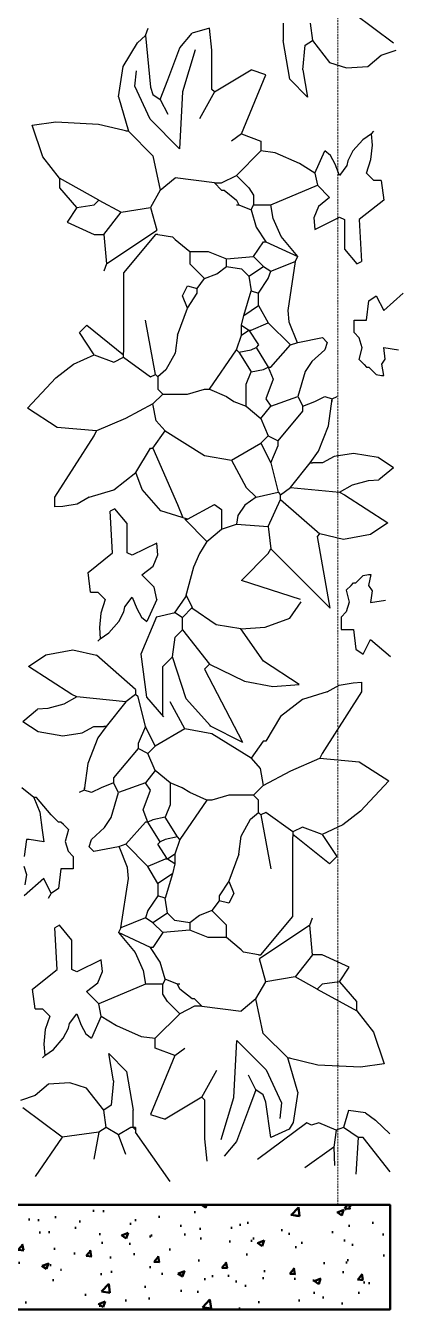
# Model space of a CAD drawing. Header units: inches. Extents: x 2960 to 8891, y 1487 to 4457.
# Drawn here: x 5868.6 to 5919.2, y 3241.3 to 3413.5 of the extents above; entities that cross this region are included whole.
import ezdxf

# ---------------------------------------------------------------- set-up
doc = ezdxf.new("R2010")
doc.units = ezdxf.units.IN
doc.header["$MEASUREMENT"] = 0
doc.linetypes.add('HIDDEN', pattern=[0.375, 0.25, -0.125])
for name, color, linetype, lineweight in [('A-FLOR-FTPT', 6, 'HIDDEN', 13), ('A-FLOR-PATT', 8, 'Continuous', 50), ('A-FURN', 8, 'Continuous', 20), ('A-WALL-FULL', 7, 'Continuous', 50), ('G-HEDGE', 96, 'Continuous', 25)]:
    doc.layers.add(name, color=color, linetype=linetype, lineweight=lineweight)

msp = doc.modelspace()

# ---------------------------------------------------------------- hatches: boundary and pattern name
at = {"layer": 'A-FLOR-PATT'}
h = msp.add_hatch(dxfattribs=at)
h.set_pattern_fill('AR-CONC', color=256, scale=0.05, style=0)
h.set_pattern_definition([(50, (9163.929, 11955.425), (9.1092334, -0.796954), [0.9525, -10.4775]), (355, (9163.929, 11955.425), (-1.762141, 9.552832), [0.762, -8.382]), (100.451, (9164.688, 11955.359), (7.347125, 8.755834), [0.8095, -8.9045]), (46.1842, (9163.929, 11957.965), (13.553952, -2.102116), [1.42875, -15.71625]), (96.6356, (9165.059, 11957.79), (11.870212, 12.371278), [1.21425, -13.35675]), (351.184, (9163.93, 11957.965), (11.87023, 12.371256), [1.143, -12.573]), (21, (9165.199, 11957.33), (7.580744, -5.113276), [0.9525, -10.4775]), (326, (9165.199, 11957.33), (3.090101, 9.209398), [0.762, -8.382]), (71.4514, (9165.831, 11956.904), (10.6708245, 4.096143), [0.8095, -8.9045]), (37.5, (9163.9293, 11955.4252), (0.1544302, 4.227752), [0, -8.2804, 0, -8.509, 0, -8.41375]), (7.5, (9163.9293, 11955.425), (3.3409831, 5.0090287), [0, -4.8514, 0, -8.0899, 0, -3.20675]), (327.5, (9161.0972, 11955.4252), (6.7795298, -0.2864372), [0, -3.175, 0, -9.906, 0, -13.1445]), (317.5, (9159.827, 11955.425), (7.406459, 1.2713246), [0, -4.1275, 0, -6.5786, 0, -9.3345])])
h.paths.add_polyline_path([(5817.47, 3255.33), (5817.47, 3241.33), (5917.47, 3241.33), (5917.47, 3255.33)])

# ---------------------------------------------------------------- linework, layer by layer
at = {"layer": 'A-FLOR-FTPT'}
msp.add_line((5910.47, 3550.33), (5910.47, 3255.33), dxfattribs=at)
at = {"layer": 'A-FURN'}
msp.add_line((5868.47, 3255.33), (5903.47, 3255.33), dxfattribs=at)
at = {"layer": 'A-WALL-FULL'}
msp.add_line((5917.47, 3255.33), (5603.47, 3255.33), dxfattribs=at)
msp.add_lwpolyline([(5817.47, 3255.33), (5917.47, 3255.33), (5917.47, 3241.33), (5817.47, 3241.33)], close=True, dxfattribs=at)
at = {"layer": 'G-HEDGE'}
for p, q in [((5903.11, 3413.8), (5903.11, 3411.5)), ((5906.73, 3413.8), (5907.06, 3411.5)), ((5912.66, 3415.12), (5917.93, 3411.17)), ((5883.56, 3411.16), (5884.67, 3412.16)), ((5884.67, 3412.16), (5885, 3413.14)), ((5884.67, 3412.16), (5885.33, 3405.24)), ((5889.28, 3410.51), (5890.92, 3412.49)), ((5893.23, 3413.14), (5890.92, 3412.49)), ((5893.56, 3410.18), (5893.23, 3413.14)), ((5881.66, 3407.98), (5883.56, 3411.16)), ((5887.63, 3406.23), (5889.28, 3410.51)), ((5891.3, 3410.24), (5889.62, 3404.61)), ((5893.56, 3404.91), (5893.56, 3410.18)), ((5904, 3406.32), (5903.11, 3411.5)), ((5905.74, 3407.55), (5906.07, 3410.84)), ((5906.07, 3410.84), (5907.06, 3411.5)), ((5907.06, 3411.5), (5909.36, 3408.53)), ((5916.28, 3409.52), (5918.26, 3410.18)), ((5909.36, 3408.53), (5911.6, 3407.83)), ((5914.46, 3407.98), (5916.28, 3409.52)), ((5881.04, 3403.92), (5881.66, 3407.98)), ((5883.23, 3405.34), (5883.44, 3407.42)), ((5893.89, 3404.58), (5898.83, 3407.55)), ((5897.51, 3398.98), (5900.8, 3406.89)), ((5900.8, 3406.89), (5898.83, 3407.55)), ((5905.74, 3407.55), (5906.38, 3403.9)), ((5911.6, 3407.83), (5914.46, 3407.98)), ((5885.26, 3400.92), (5883.23, 3405.34)), ((5885.33, 3405.24), (5885.65, 3404.25)), ((5886.64, 3403.59), (5887.63, 3406.23)), ((5893.89, 3404.58), (5893.56, 3404.91)), ((5906.38, 3403.9), (5904, 3406.32)), ((5881.04, 3403.92), (5882.36, 3399.31)), ((5885.65, 3404.25), (5886.64, 3403.59)), ((5886.64, 3403.59), (5887.63, 3401.62)), ((5889.62, 3404.61), (5889.2, 3396.97)), ((5893.89, 3404.58), (5891.91, 3400.96)), ((5869.46, 3400.12), (5872.63, 3400.57)), ((5870.89, 3395.88), (5869.46, 3400.12)), ((5872.63, 3400.57), (5878.34, 3400.27)), ((5878.34, 3400.27), (5882.36, 3399.31)), ((5889.2, 3396.97), (5885.26, 3400.92)), ((5882.36, 3399.31), (5882.03, 3399.31)), ((5882.36, 3399.31), (5885.65, 3396.02)), ((5897.51, 3398.98), (5896.19, 3398)), ((5897.51, 3398.98), (5900.14, 3398)), ((5913.82, 3398.18), (5912.49, 3396.67)), ((5914.96, 3398.98), (5913.82, 3398.18)), ((5914.96, 3398.98), (5915.29, 3399.31)), ((5915.09, 3397.46), (5914.96, 3398.98)), ((5896.85, 3393.38), (5900.14, 3396.68)), ((5900.14, 3398), (5900.14, 3396.68)), ((5902.04, 3396.43), (5900.14, 3396.68)), ((5905.33, 3394.98), (5902.04, 3396.43)), ((5907.39, 3393.71), (5908.71, 3396.68)), ((5909.45, 3396.07), (5908.71, 3396.68)), ((5912.49, 3396.67), (5911.79, 3395.34)), ((5914.9, 3395.52), (5915.09, 3397.46)), ((5873.11, 3393.01), (5870.89, 3395.88)), ((5885.65, 3396.02), (5886.64, 3391.41)), ((5907.39, 3393.71), (5905.33, 3394.98)), ((5910.08, 3394.92), (5909.45, 3396.07)), ((5910.68, 3393.38), (5910.08, 3394.92)), ((5911.67, 3394.7), (5910.68, 3393.38)), ((5911.79, 3395.34), (5911.67, 3394.7)), ((5914.3, 3393.71), (5914.9, 3395.52)), ((5878.41, 3390.09), (5873.11, 3393.01)), ((5873.14, 3391.74), (5873.14, 3393.06)), ((5886.64, 3391.41), (5888.62, 3393.06)), ((5893.89, 3392.4), (5888.62, 3393.06)), ((5894.87, 3392.4), (5896.85, 3393.38)), ((5896.85, 3393.38), (5898.5, 3391.74)), ((5907.39, 3393.71), (5907.72, 3392.07)), ((5915.29, 3392.73), (5914.3, 3393.71)), ((5875.45, 3389.1), (5873.14, 3391.74)), ((5886.64, 3391.41), (5885.33, 3389.1)), ((5893.89, 3392.4), (5894.87, 3391.41)), ((5893.89, 3392.4), (5894.87, 3392.4)), ((5894.87, 3391.41), (5895.2, 3391.41)), ((5895.2, 3391.41), (5896.85, 3390.09)), ((5898.5, 3391.74), (5899.16, 3390.75)), ((5901.46, 3389.43), (5907.72, 3392.07)), ((5907.72, 3392.07), (5909.36, 3390.42)), ((5916.28, 3392.73), (5915.29, 3392.73)), ((5916.28, 3392.73), (5916.61, 3390.09)), ((5875.45, 3389.1), (5877.75, 3389.43)), ((5877.75, 3389.43), (5878.41, 3390.09)), ((5878.41, 3390.09), (5881.37, 3388.45)), ((5896.85, 3390.09), (5897.18, 3389.43)), ((5896.85, 3389.43), (5897.18, 3389.43)), ((5897.18, 3389.43), (5898.83, 3388.78)), ((5898.83, 3388.78), (5899.16, 3389.43)), ((5899.16, 3390.75), (5899.16, 3389.43)), ((5899.16, 3389.43), (5901.46, 3389.43)), ((5901.78, 3387.6), (5901.46, 3389.43)), ((5909.36, 3390.42), (5907.86, 3389.23)), ((5916.61, 3390.09), (5913.32, 3387.46)), ((5875.45, 3389.1), (5874.13, 3387.13)), ((5879.07, 3385.48), (5881.37, 3388.45)), ((5881.37, 3388.45), (5885.33, 3389.1)), ((5885.33, 3389.1), (5886.16, 3386.04)), ((5898.83, 3388.78), (5899.49, 3386.47)), ((5907.86, 3389.23), (5907.23, 3387.72)), ((5907.23, 3387.72), (5907.39, 3386.14)), ((5907.39, 3386.14), (5910.68, 3387.79)), ((5910.68, 3387.79), (5911.34, 3387.46)), ((5874.13, 3387.13), (5877.75, 3385.48)), ((5879.4, 3381.53), (5886.16, 3386.04)), ((5899.49, 3386.47), (5900.8, 3384.49)), ((5902.86, 3385.18), (5901.78, 3387.6)), ((5911.34, 3387.46), (5911.34, 3383.51)), ((5913.32, 3387.46), (5913.65, 3381.86)), ((5877.75, 3385.48), (5879.07, 3385.48)), ((5879.07, 3385.48), (5879.4, 3381.53)), ((5885.98, 3385.48), (5881.7, 3380.34)), ((5886.31, 3385.48), (5885.98, 3385.48)), ((5886.31, 3385.48), (5888.29, 3385.15)), ((5888.29, 3385.15), (5888.62, 3384.82)), ((5888.62, 3384.82), (5890.59, 3383.18)), ((5899.16, 3382.52), (5900.47, 3384.49)), ((5900.47, 3384.49), (5900.8, 3384.49)), ((5900.8, 3384.49), (5905.08, 3382.52)), ((5905.08, 3382.52), (5902.86, 3385.18)), ((5890.59, 3383.18), (5890.59, 3381.53)), ((5890.59, 3383.18), (5893.07, 3383.18)), ((5893.07, 3383.18), (5895.53, 3382.19)), ((5895.53, 3382.19), (5899.16, 3382.52)), ((5899.16, 3382.52), (5900.47, 3381.2)), ((5904.75, 3381.86), (5905.08, 3382.52)), ((5911.34, 3383.51), (5912.99, 3381.53)), ((5879.4, 3381.53), (5879.07, 3380.54)), ((5890.59, 3381.53), (5892.57, 3379.55)), ((5894.22, 3380.21), (5895.53, 3381.2)), ((5895.53, 3381.2), (5895.53, 3382.19)), ((5895.53, 3381.2), (5897.51, 3380.87)), ((5897.51, 3380.87), (5898.5, 3379.88)), ((5898.5, 3379.88), (5900.47, 3381.2)), ((5900.47, 3381.2), (5901.46, 3380.54)), ((5901.46, 3380.54), (5904.75, 3381.86)), ((5904.75, 3381.86), (5903.77, 3375.27)), ((5912.99, 3381.53), (5913.65, 3381.86)), ((5881.7, 3380.34), (5881.7, 3369.67)), ((5891.58, 3378.24), (5892.57, 3379.55)), ((5892.57, 3379.55), (5894.22, 3380.21)), ((5898.5, 3379.88), (5898.83, 3377.91)), ((5899.81, 3377.58), (5901.13, 3379.55)), ((5901.13, 3379.55), (5901.46, 3380.54)), ((5889.61, 3377.25), (5890.27, 3378.57)), ((5890.27, 3378.57), (5891.58, 3378.24)), ((5890.27, 3375.6), (5891.58, 3377.58)), ((5891.58, 3377.58), (5891.58, 3378.24)), ((5897.84, 3374.61), (5898.83, 3377.91)), ((5898.83, 3377.91), (5899.81, 3377.58)), ((5899.81, 3375.93), (5899.81, 3377.58)), ((5916.61, 3375.27), (5919.24, 3377.58)), ((5890.27, 3375.6), (5889.61, 3377.25)), ((5897.84, 3374.61), (5899.81, 3375.93)), ((5899.81, 3375.93), (5901.13, 3373.63)), ((5914.3, 3373.96), (5914.63, 3376.59)), ((5914.63, 3376.59), (5915.62, 3377.25)), ((5915.62, 3377.25), (5916.61, 3375.27)), ((5885.98, 3366.71), (5884.67, 3373.96)), ((5888.95, 3371.98), (5890.27, 3375.6)), ((5897.51, 3373.3), (5897.84, 3374.61)), ((5903.77, 3375.27), (5903.89, 3373.78)), ((5912.66, 3372.31), (5912.66, 3373.96)), ((5912.66, 3373.96), (5914.3, 3373.96)), ((5875.78, 3372.31), (5876.76, 3373.3)), ((5877.75, 3369.35), (5875.78, 3372.31)), ((5876.76, 3373.3), (5881.7, 3369.35)), ((5897.51, 3371.98), (5897.51, 3373.3)), ((5897.51, 3373.3), (5898.5, 3372.64)), ((5897.51, 3371.98), (5898.5, 3372.64)), ((5898.5, 3372.64), (5898.83, 3372.64)), ((5898.5, 3372.64), (5899.81, 3370.66)), ((5898.83, 3372.64), (5901.13, 3373.63)), ((5901.13, 3373.63), (5904.1, 3370.66)), ((5903.89, 3373.78), (5905.01, 3370.97)), ((5913.32, 3371.59), (5912.66, 3372.31)), ((5888.95, 3371.98), (5888.63, 3369.57)), ((5896.85, 3370), (5897.51, 3371.98)), ((5899.81, 3370.66), (5899.49, 3370.33)), ((5901.46, 3367.7), (5904.1, 3370.66)), ((5904.1, 3370.66), (5905.08, 3370.99)), ((5905.08, 3370.99), (5908.38, 3371.65)), ((5908.38, 3371.65), (5909.04, 3370.99)), ((5909.04, 3370.99), (5908.71, 3370)), ((5913.73, 3370.29), (5913.32, 3371.59)), ((5875.01, 3368.06), (5877.75, 3369.35)), ((5877.75, 3369.35), (5880.39, 3368.36)), ((5880.39, 3368.36), (5881.7, 3369.02)), ((5881.7, 3369.35), (5881.7, 3369.67)), ((5881.7, 3369.02), (5881.7, 3369.35)), ((5881.7, 3369.02), (5885.33, 3366.38)), ((5888.63, 3369.57), (5887.37, 3367.3)), ((5893.23, 3364.73), (5896.85, 3370)), ((5896.85, 3370), (5897.18, 3369.67)), ((5897.18, 3369.67), (5898.83, 3370)), ((5897.18, 3369.67), (5898.83, 3367.04)), ((5898.83, 3370), (5899.49, 3370.33)), ((5899.49, 3370.33), (5901.13, 3367.7)), ((5908.71, 3370), (5906.96, 3368.44)), ((5913.32, 3368.69), (5913.73, 3370.29)), ((5916.34, 3368.06), (5916.8, 3368.77)), ((5916.61, 3370.33), (5918.59, 3370)), ((5916.8, 3368.77), (5916.61, 3370.33)), ((5872.63, 3366.25), (5875.01, 3368.06)), ((5887.37, 3367.3), (5886.31, 3366.38)), ((5898.17, 3365.39), (5898.83, 3367.04)), ((5898.83, 3367.04), (5900.47, 3367.37)), ((5900.47, 3367.37), (5901.13, 3367.7)), ((5901.13, 3367.7), (5901.46, 3367.7)), ((5901.13, 3367.7), (5901.79, 3366.05)), ((5906.07, 3367.09), (5905.08, 3363.75)), ((5906.96, 3368.44), (5906.07, 3367.09)), ((5913.98, 3368.03), (5913.32, 3368.69)), ((5913.98, 3368.03), (5914.3, 3367.7)), ((5914.3, 3367.7), (5914.63, 3367.7)), ((5914.63, 3367.7), (5915.62, 3366.71)), ((5916.63, 3366.57), (5916.34, 3368.06)), ((5868.83, 3362.16), (5872.63, 3366.25)), ((5885.33, 3366.38), (5885.98, 3366.71)), ((5885.98, 3366.71), (5886.31, 3366.38)), ((5886.31, 3366.38), (5886.31, 3364.73)), ((5898.17, 3362.43), (5898.17, 3365.39)), ((5901.79, 3366.05), (5900.8, 3363.42)), ((5915.62, 3366.71), (5916.3, 3366.57)), ((5916.3, 3366.57), (5916.63, 3366.57)), ((5885.65, 3362.76), (5886.97, 3364.08)), ((5886.31, 3364.73), (5886.97, 3364.08)), ((5886.97, 3364.08), (5890.27, 3364.08)), ((5890.27, 3364.08), (5892.57, 3364.73)), ((5892.57, 3364.73), (5893.23, 3364.73)), ((5893.23, 3364.73), (5895.53, 3363.75)), ((5895.53, 3363.75), (5896.52, 3363.09)), ((5901.46, 3362.43), (5905.08, 3363.75)), ((5905.08, 3363.75), (5905.74, 3362.43)), ((5907.39, 3363.09), (5908.71, 3363.75)), ((5908.71, 3363.75), (5909.69, 3363.42)), ((5909.69, 3363.42), (5910.35, 3363.75)), ((5872.79, 3359.59), (5868.83, 3362.16)), ((5885.65, 3362.76), (5881.98, 3360.8)), ((5886.1, 3360.5), (5885.65, 3362.76)), ((5896.52, 3363.09), (5898.17, 3362.43)), ((5898.17, 3362.43), (5900.14, 3360.78)), ((5900.14, 3360.78), (5901.46, 3362.43)), ((5900.8, 3363.42), (5901.46, 3362.43)), ((5905.74, 3362.43), (5907.39, 3363.09)), ((5905.74, 3361.77), (5905.74, 3362.43)), ((5909.2, 3359.83), (5909.69, 3363.42)), ((5909.69, 3363.09), (5909.69, 3363.42)), ((5881.98, 3360.8), (5878.08, 3359.14)), ((5887.3, 3359.14), (5886.1, 3360.5)), ((5900.14, 3360.78), (5901.13, 3358.48)), ((5902.45, 3357.82), (5905.74, 3361.77)), ((5872.48, 3350.25), (5877.75, 3358.48)), ((5878.08, 3359.14), (5872.79, 3359.59)), ((5877.75, 3358.48), (5878.08, 3359.14)), ((5885.65, 3356.83), (5887.3, 3359.14)), ((5887.3, 3359.14), (5892.57, 3355.84)), ((5900.14, 3357.49), (5901.13, 3358.48)), ((5901.13, 3358.48), (5902.45, 3357.82)), ((5907.84, 3356.4), (5909.2, 3359.83)), ((5883.35, 3353.54), (5885.33, 3356.83)), ((5885.33, 3356.83), (5885.65, 3356.83)), ((5885.65, 3356.83), (5888.95, 3349.26)), ((5896.19, 3355.19), (5900.14, 3357.49)), ((5900.14, 3357.49), (5901.46, 3354.86)), ((5901.46, 3354.86), (5902.45, 3357.16)), ((5902.45, 3357.16), (5902.45, 3357.82)), ((5892.57, 3355.84), (5896.19, 3355.19)), ((5896.19, 3355.19), (5898.17, 3351.56)), ((5906.73, 3354.86), (5907.84, 3356.4)), ((5909.96, 3355.72), (5908.38, 3354.86)), ((5912.56, 3356.12), (5909.96, 3355.72)), ((5915.86, 3355.55), (5912.56, 3356.12)), ((5917.93, 3354.2), (5915.86, 3355.55)), ((5880.39, 3351.23), (5883.35, 3353.54)), ((5884.2, 3351.27), (5883.35, 3353.54)), ((5901.46, 3354.86), (5902.45, 3350.9)), ((5904.1, 3351.56), (5906.73, 3354.86)), ((5906.73, 3354.86), (5907.06, 3354.86)), ((5908.38, 3354.86), (5907.06, 3354.86)), ((5917.93, 3354.2), (5915.95, 3352.55)), ((5898.17, 3351.56), (5899.49, 3350.25)), ((5902.78, 3350.57), (5904.1, 3351.56)), ((5904.1, 3351.56), (5910.68, 3350.9)), ((5910.68, 3350.9), (5912.44, 3351.9)), ((5912.44, 3351.9), (5914.56, 3352.46)), ((5914.56, 3352.46), (5915.95, 3352.55)), ((5872.48, 3348.93), (5872.48, 3350.25)), ((5877.09, 3350.25), (5875.48, 3349.31)), ((5877.09, 3350.25), (5880.39, 3351.23)), ((5886.73, 3348.4), (5884.2, 3351.27)), ((5899.49, 3350.25), (5897.98, 3349.16)), ((5899.49, 3350.25), (5902.45, 3350.9)), ((5901.13, 3346.29), (5902.78, 3349.92)), ((5902.45, 3350.9), (5902.78, 3350.57)), ((5902.78, 3349.92), (5902.78, 3350.57)), ((5902.78, 3349.92), (5908.05, 3345.31)), ((5910.68, 3350.9), (5911.34, 3350.57)), ((5911.34, 3350.57), (5917.15, 3346.81)), ((5873.58, 3349.01), (5872.48, 3348.93)), ((5875.48, 3349.31), (5873.58, 3349.01)), ((5880.56, 3348.7), (5879.9, 3348.37)), ((5880.23, 3342.78), (5879.9, 3348.37)), ((5882.21, 3346.73), (5880.56, 3348.7)), ((5890.27, 3347.28), (5886.73, 3348.4)), ((5888.95, 3349.26), (5889.61, 3347.61)), ((5890.27, 3347.28), (5893.89, 3349.26)), ((5893.89, 3349.26), (5894.87, 3348.6)), ((5894.87, 3348.6), (5894.87, 3345.96)), ((5897.98, 3349.16), (5897.03, 3347.8)), ((5882.21, 3342.78), (5882.21, 3346.73)), ((5889.94, 3347.28), (5890.27, 3347.28)), ((5889.94, 3347.28), (5892.9, 3344.32)), ((5894.87, 3345.96), (5896.85, 3346.62)), ((5897.03, 3347.8), (5896.85, 3346.62)), ((5896.85, 3346.62), (5901.13, 3346.29)), ((5917.15, 3346.81), (5914.85, 3345.26)), ((5892.9, 3344.32), (5894.87, 3345.96)), ((5901.13, 3346.29), (5901.46, 3343.33)), ((5907.72, 3344.98), (5908.05, 3345.31)), ((5909.41, 3335.38), (5907.72, 3344.98)), ((5911.2, 3344.58), (5908.05, 3345.31)), ((5914.85, 3345.26), (5911.2, 3344.58)), ((5886.16, 3344.09), (5882.87, 3342.45)), ((5886.32, 3342.52), (5886.16, 3344.09)), ((5892.9, 3344.32), (5891.91, 3342.67)), ((5901.13, 3342.67), (5901.46, 3343.33)), ((5901.46, 3343.33), (5909.41, 3335.38)), ((5876.94, 3340.14), (5880.23, 3342.78)), ((5882.87, 3342.45), (5882.21, 3342.78)), ((5885.68, 3341), (5886.32, 3342.52)), ((5891.91, 3342.67), (5891.1, 3340.88)), ((5897.51, 3339.05), (5901.13, 3342.67)), ((5877.27, 3337.51), (5876.94, 3340.14)), ((5884.18, 3339.81), (5885.68, 3341)), ((5885.83, 3338.17), (5884.18, 3339.81)), ((5891.1, 3340.88), (5890.03, 3336.88)), ((5912.89, 3338.75), (5913.87, 3339.74)), ((5913.87, 3339.74), (5914.55, 3339.88)), ((5914.55, 3339.88), (5914.88, 3339.88)), ((5914.88, 3339.88), (5914.59, 3338.39)), ((5886.16, 3336.52), (5885.83, 3338.17)), ((5905.45, 3336.52), (5897.51, 3339.05)), ((5912.23, 3338.42), (5911.57, 3337.76)), ((5911.57, 3337.76), (5911.99, 3336.15)), ((5912.23, 3338.42), (5912.56, 3338.75)), ((5912.56, 3338.75), (5912.89, 3338.75)), ((5914.59, 3338.39), (5915.05, 3337.67)), ((5877.27, 3337.51), (5878.26, 3337.51)), ((5878.26, 3337.51), (5879.24, 3336.52)), ((5879.24, 3336.52), (5878.65, 3334.71)), ((5881.88, 3335.53), (5882.87, 3336.85)), ((5882.87, 3336.85), (5883.47, 3335.32)), ((5886.16, 3336.52), (5884.84, 3333.56)), ((5890.03, 3336.88), (5888.51, 3334.71)), ((5890.09, 3337.1), (5890.92, 3335.43)), ((5904.01, 3334.04), (5905.52, 3336.21)), ((5911.99, 3336.15), (5911.57, 3334.86)), ((5915.05, 3337.67), (5914.86, 3336.11)), ((5914.86, 3336.11), (5916.84, 3336.44)), ((5878.65, 3334.71), (5878.46, 3332.78)), ((5881.06, 3333.56), (5881.75, 3334.89)), ((5881.75, 3334.89), (5881.88, 3335.53)), ((5883.47, 3335.32), (5884.1, 3334.17)), ((5886.13, 3334.21), (5888.62, 3334.77)), ((5888.62, 3334.77), (5889.61, 3334.11)), ((5890.92, 3335.43), (5889.61, 3334.11)), ((5894.15, 3333.13), (5890.85, 3335.37)), ((5911.57, 3334.86), (5910.91, 3334.14)), ((5878.46, 3332.78), (5878.59, 3331.25)), ((5879.73, 3332.05), (5881.06, 3333.56)), ((5886.13, 3334.21), (5884.04, 3329.21)), ((5884.1, 3334.17), (5884.84, 3333.56)), ((5889.61, 3332.46), (5889.61, 3334.11)), ((5897.43, 3332.59), (5894.15, 3333.13)), ((5897.43, 3332.59), (5900.72, 3332.83)), ((5900.47, 3328.25), (5897.43, 3332.59)), ((5900.72, 3332.83), (5904.01, 3334.04)), ((5910.91, 3334.14), (5910.91, 3332.49)), ((5878.59, 3331.25), (5878.26, 3330.92)), ((5878.59, 3331.25), (5879.73, 3332.05)), ((5888.29, 3328.84), (5888.62, 3331.48)), ((5888.62, 3331.48), (5889.61, 3332.46)), ((5889.61, 3332.46), (5893.23, 3327.85)), ((5910.91, 3332.49), (5912.56, 3332.49)), ((5912.56, 3332.49), (5912.89, 3329.86)), ((5913.87, 3329.2), (5914.86, 3331.17)), ((5914.86, 3331.17), (5917.5, 3328.87)), ((5871.26, 3329.1), (5874.91, 3329.78)), ((5874.91, 3329.78), (5878.07, 3329.06)), ((5884.04, 3329.21), (5884.79, 3323.42)), ((5912.89, 3329.86), (5913.87, 3329.2)), ((5868.96, 3327.55), (5871.26, 3329.1)), ((5874.77, 3323.79), (5868.96, 3327.55)), ((5883.33, 3324.45), (5878.07, 3329.06)), ((5886.97, 3327.52), (5888.29, 3328.84)), ((5886.97, 3320.87), (5886.97, 3327.52)), ((5890.1, 3323.18), (5888.29, 3328.84)), ((5893.23, 3327.85), (5892.57, 3327.19)), ((5893.23, 3327.85), (5897.94, 3325.59)), ((5905.27, 3325.11), (5900.47, 3328.25)), ((5892.57, 3327.19), (5897.66, 3317.4)), ((5883.33, 3324.45), (5883.33, 3323.79)), ((5897.94, 3325.59), (5901.73, 3324.87)), ((5901.73, 3324.87), (5905.27, 3325.11)), ((5909.02, 3324.12), (5905.73, 3323.13)), ((5913.63, 3324.12), (5908.36, 3315.88)), ((5909.02, 3324.12), (5910.63, 3325.05)), ((5910.63, 3325.05), (5912.53, 3325.36)), ((5912.53, 3325.36), (5913.63, 3325.43)), ((5913.63, 3325.43), (5913.63, 3324.12)), ((5873.68, 3322.47), (5871.55, 3321.9)), ((5875.43, 3323.46), (5873.68, 3322.47)), ((5875.43, 3323.46), (5874.77, 3323.79)), ((5882.02, 3322.8), (5875.43, 3323.46)), ((5882.02, 3322.8), (5879.38, 3319.51)), ((5883.33, 3323.79), (5882.02, 3322.8)), ((5883.66, 3323.46), (5883.33, 3323.79)), ((5884.65, 3319.51), (5883.66, 3323.46)), ((5884.79, 3323.42), (5887.07, 3320.77)), ((5889.92, 3319.18), (5887.94, 3322.8)), ((5893.39, 3319.56), (5890.1, 3323.18)), ((5905.73, 3323.13), (5902.76, 3320.82)), ((5868.19, 3320.17), (5870.16, 3321.81)), ((5871.55, 3321.9), (5870.16, 3321.81)), ((5902.76, 3320.82), (5900.79, 3317.53)), ((5868.19, 3320.17), (5870.26, 3318.81)), ((5876.15, 3318.64), (5877.74, 3319.51)), ((5877.74, 3319.51), (5879.05, 3319.51)), ((5879.38, 3319.51), (5878.27, 3317.97)), ((5879.38, 3319.51), (5879.05, 3319.51)), ((5884.65, 3319.51), (5883.66, 3317.2)), ((5885.97, 3316.87), (5884.65, 3319.51)), ((5889.92, 3319.18), (5885.97, 3316.87)), ((5893.54, 3318.52), (5889.92, 3319.18)), ((5893.23, 3319.62), (5897.66, 3317.4)), ((5870.26, 3318.81), (5873.56, 3318.25)), ((5873.56, 3318.25), (5876.15, 3318.64)), ((5878.27, 3317.97), (5876.92, 3314.53)), ((5883.66, 3317.2), (5883.66, 3316.54)), ((5898.81, 3315.23), (5893.54, 3318.52)), ((5900.46, 3317.53), (5898.81, 3315.23)), ((5900.79, 3317.53), (5900.46, 3317.53)), ((5883.66, 3316.54), (5880.37, 3312.59)), ((5884.98, 3315.88), (5883.66, 3316.54)), ((5885.97, 3316.87), (5884.98, 3315.88)), ((5885.97, 3313.58), (5884.98, 3315.88)), ((5908.36, 3315.88), (5908.03, 3315.23)), ((5876.92, 3314.53), (5876.42, 3310.94)), ((5898.81, 3315.23), (5900.02, 3313.86)), ((5900.02, 3313.86), (5900.46, 3311.6)), ((5904.13, 3313.56), (5908.03, 3315.23)), ((5908.03, 3315.23), (5913.32, 3314.77)), ((5913.32, 3314.77), (5917.28, 3312.2)), ((5880.37, 3312.59), (5880.37, 3311.93)), ((5885.97, 3313.58), (5884.65, 3311.93)), ((5887.94, 3311.93), (5885.97, 3313.58)), ((5900.46, 3311.6), (5904.13, 3313.56)), ((5917.28, 3312.2), (5913.48, 3308.12)), ((5869.69, 3309.96), (5868.04, 3311.27)), ((5876.42, 3310.94), (5875.76, 3310.62)), ((5876.42, 3311.27), (5876.42, 3310.94)), ((5877.41, 3310.62), (5876.42, 3310.94)), ((5878.72, 3311.27), (5877.41, 3310.62)), ((5880.37, 3311.93), (5878.72, 3311.27)), ((5880.04, 3307.28), (5881.03, 3310.62)), ((5881.03, 3310.62), (5880.37, 3311.93)), ((5884.65, 3311.93), (5881.03, 3310.62)), ((5884.32, 3308.31), (5885.31, 3310.94)), ((5885.31, 3310.94), (5884.65, 3311.93)), ((5887.94, 3311.93), (5887.94, 3308.97)), ((5889.59, 3311.27), (5887.94, 3311.93)), ((5890.58, 3310.62), (5889.59, 3311.27)), ((5892.88, 3309.63), (5890.58, 3310.62)), ((5895.85, 3310.29), (5893.54, 3309.63)), ((5899.14, 3310.29), (5895.85, 3310.29)), ((5900.46, 3311.6), (5899.14, 3310.29)), ((5899.8, 3309.63), (5899.14, 3310.29)), ((5870.02, 3309.96), (5869.69, 3309.96)), ((5869.69, 3309.96), (5870.46, 3308.01)), ((5871.99, 3307.65), (5870.02, 3309.96)), ((5887.94, 3308.97), (5887.29, 3307.32)), ((5892.88, 3309.63), (5889.26, 3304.36)), ((5893.54, 3309.63), (5892.88, 3309.63)), ((5899.8, 3307.98), (5899.8, 3309.63)), ((5870.46, 3308.01), (5870.81, 3305.59)), ((5872.98, 3306.66), (5871.99, 3307.65)), ((5879.16, 3305.93), (5880.04, 3307.28)), ((5884.98, 3306.66), (5884.32, 3308.31)), ((5885.64, 3306.99), (5884.98, 3306.66)), ((5887.29, 3307.32), (5885.64, 3306.99)), ((5888.93, 3304.69), (5887.29, 3307.32)), ((5897.48, 3304.79), (5898.75, 3307.06)), ((5898.75, 3307.06), (5899.8, 3307.98)), ((5900.13, 3307.65), (5899.8, 3307.98)), ((5900.79, 3307.98), (5900.13, 3307.65)), ((5900.13, 3307.65), (5901.45, 3300.41)), ((5904.41, 3305.35), (5900.79, 3307.98)), ((5913.48, 3308.12), (5911.11, 3306.3)), ((5870.81, 3305.59), (5871, 3304.03)), ((5873.31, 3306.66), (5872.98, 3306.66)), ((5873.64, 3306.33), (5873.31, 3306.66)), ((5873.64, 3306.33), (5874.3, 3305.68)), ((5874.3, 3305.68), (5873.88, 3304.07)), ((5877.41, 3304.36), (5879.16, 3305.93)), ((5884.65, 3306.66), (5882.02, 3303.7)), ((5884.98, 3306.66), (5884.65, 3306.66)), ((5886.63, 3304.03), (5884.98, 3306.66)), ((5905.73, 3306.01), (5904.41, 3305.35)), ((5904.41, 3305.35), (5904.41, 3305.02)), ((5908.36, 3305.02), (5905.73, 3306.01)), ((5911.11, 3306.3), (5908.36, 3305.02)), ((5868.7, 3304.36), (5868.37, 3302.05)), ((5869.03, 3304.36), (5868.7, 3304.36)), ((5871, 3304.03), (5869.03, 3304.36)), ((5873.88, 3304.07), (5874.29, 3302.78)), ((5877.08, 3303.37), (5877.41, 3304.36)), ((5877.74, 3302.71), (5877.08, 3303.37)), ((5881.03, 3303.37), (5877.74, 3302.71)), ((5882.02, 3303.7), (5881.03, 3303.37)), ((5882.22, 3300.58), (5881.1, 3303.4)), ((5884.98, 3300.74), (5882.02, 3303.7)), ((5886.3, 3303.7), (5886.63, 3304.03)), ((5887.62, 3301.72), (5886.3, 3303.7)), ((5887.29, 3304.36), (5886.63, 3304.03)), ((5888.93, 3304.69), (5887.29, 3304.36)), ((5889.26, 3304.36), (5888.6, 3302.38)), ((5889.26, 3304.36), (5888.93, 3304.69)), ((5897.17, 3302.38), (5897.48, 3304.79)), ((5904.41, 3305.02), (5904.41, 3304.69)), ((5909.35, 3301.07), (5904.41, 3305.02)), ((5904.41, 3294.02), (5904.41, 3304.69)), ((5908.36, 3305.02), (5910.34, 3302.05)), ((5874.29, 3302.78), (5874.96, 3302.05)), ((5874.96, 3302.05), (5874.96, 3300.41)), ((5887.29, 3301.72), (5884.98, 3300.74)), ((5887.62, 3301.72), (5887.29, 3301.72)), ((5888.6, 3302.38), (5887.62, 3301.72)), ((5888.6, 3301.07), (5887.62, 3301.72)), ((5888.6, 3302.38), (5888.6, 3301.07)), ((5897.17, 3302.38), (5895.85, 3298.76)), ((5910.34, 3302.05), (5909.35, 3301.07)), ((5868.34, 3300.75), (5868.69, 3299.63)), ((5873.31, 3300.41), (5872.98, 3297.77)), ((5874.96, 3300.41), (5873.31, 3300.41)), ((5882.35, 3299.09), (5882.22, 3300.58)), ((5886.3, 3298.43), (5884.98, 3300.74)), ((5888.6, 3301.07), (5888.27, 3299.75)), ((5871, 3299.09), (5868.37, 3296.78)), ((5868.69, 3299.63), (5868.46, 3298.28)), ((5871.99, 3297.11), (5871, 3299.09)), ((5881.36, 3292.5), (5882.35, 3299.09)), ((5888.27, 3299.75), (5886.3, 3298.43)), ((5886.3, 3298.43), (5886.3, 3296.78)), ((5888.27, 3299.75), (5887.29, 3296.45)), ((5895.85, 3298.76), (5894.53, 3296.78)), ((5895.85, 3298.76), (5896.51, 3297.11)), ((5871.66, 3296.45), (5871.99, 3297.11)), ((5872.98, 3297.77), (5871.99, 3297.11)), ((5886.3, 3296.78), (5884.98, 3294.81)), ((5887.29, 3296.45), (5886.3, 3296.78)), ((5887.62, 3294.48), (5887.29, 3296.45)), ((5894.53, 3296.78), (5894.53, 3296.13)), ((5896.51, 3297.11), (5895.85, 3295.8)), ((5884.98, 3294.81), (5884.65, 3293.82)), ((5893.54, 3294.81), (5891.9, 3294.15)), ((5894.53, 3296.13), (5893.54, 3294.81)), ((5895.52, 3292.83), (5893.54, 3294.81)), ((5895.85, 3295.8), (5894.53, 3296.13)), ((5884.65, 3293.82), (5881.36, 3292.5)), ((5885.64, 3293.16), (5884.65, 3293.82)), ((5887.62, 3294.48), (5885.64, 3293.16)), ((5886.96, 3291.85), (5885.64, 3293.16)), ((5888.6, 3293.49), (5887.62, 3294.48)), ((5890.58, 3293.16), (5888.6, 3293.49)), ((5891.9, 3294.15), (5890.58, 3293.16)), ((5890.58, 3293.16), (5890.58, 3292.17)), ((5900.13, 3288.88), (5904.41, 3294.02)), ((5906.72, 3292.83), (5907.05, 3293.82)), ((5873.13, 3292.83), (5872.47, 3292.5)), ((5872.8, 3286.91), (5872.47, 3292.5)), ((5874.77, 3290.86), (5873.13, 3292.83)), ((5881.36, 3292.5), (5881.03, 3291.85)), ((5885.31, 3289.87), (5881.03, 3291.85)), ((5881.03, 3291.85), (5883.25, 3289.18)), ((5886.96, 3291.85), (5885.64, 3289.87)), ((5890.58, 3292.17), (5886.96, 3291.85)), ((5893.04, 3291.18), (5890.58, 3292.17)), ((5895.52, 3291.19), (5895.52, 3292.83)), ((5906.72, 3292.83), (5899.95, 3288.32)), ((5907.05, 3288.88), (5906.72, 3292.83)), ((5874.77, 3286.91), (5874.77, 3290.86)), ((5886.63, 3287.89), (5885.31, 3289.87)), ((5885.64, 3289.87), (5885.31, 3289.87)), ((5895.52, 3291.19), (5893.04, 3291.18)), ((5897.49, 3289.54), (5895.52, 3291.19)), ((5878.72, 3288.22), (5875.43, 3286.58)), ((5878.88, 3286.64), (5878.72, 3288.22)), ((5883.25, 3289.18), (5884.33, 3286.77)), ((5887.29, 3285.59), (5886.63, 3287.89)), ((5897.82, 3289.21), (5897.49, 3289.54)), ((5899.8, 3288.88), (5897.82, 3289.21)), ((5899.8, 3288.88), (5900.13, 3288.88)), ((5900.79, 3285.26), (5899.95, 3288.32)), ((5907.05, 3288.88), (5904.74, 3285.92)), ((5908.36, 3288.88), (5907.05, 3288.88)), ((5911.98, 3287.23), (5908.36, 3288.88)), ((5869.5, 3284.27), (5872.8, 3286.91)), ((5875.43, 3286.58), (5874.77, 3286.91)), ((5878.25, 3285.13), (5878.88, 3286.64)), ((5884.33, 3286.77), (5884.65, 3284.93)), ((5910.67, 3285.26), (5911.98, 3287.23)), ((5876.75, 3283.94), (5878.25, 3285.13)), ((5884.65, 3284.93), (5878.4, 3282.29)), ((5886.96, 3284.93), (5884.65, 3284.93)), ((5887.29, 3285.59), (5886.96, 3284.93)), ((5886.96, 3283.61), (5886.96, 3284.93)), ((5888.93, 3284.93), (5887.29, 3285.59)), ((5889.26, 3284.93), (5888.93, 3284.93)), ((5889.26, 3284.27), (5888.93, 3284.93)), ((5899.47, 3282.95), (5900.79, 3285.26)), ((5904.74, 3285.92), (5900.79, 3285.26)), ((5907.7, 3284.27), (5904.74, 3285.92)), ((5908.36, 3284.93), (5907.7, 3284.27)), ((5910.67, 3285.26), (5908.36, 3284.93)), ((5910.67, 3285.26), (5912.97, 3282.62)), ((5869.83, 3281.64), (5869.5, 3284.27)), ((5878.4, 3282.29), (5876.75, 3283.94)), ((5887.62, 3282.62), (5886.96, 3283.61)), ((5890.91, 3282.95), (5889.26, 3284.27)), ((5891.24, 3282.95), (5890.91, 3282.95)), ((5892.23, 3281.97), (5891.24, 3282.95)), ((5899.47, 3282.95), (5897.49, 3281.31)), ((5900.46, 3278.34), (5899.47, 3282.95)), ((5907.7, 3284.27), (5913.01, 3281.35)), ((5869.83, 3281.64), (5870.82, 3281.64)), ((5870.82, 3281.64), (5871.81, 3280.65)), ((5874.44, 3279.66), (5875.43, 3280.98)), ((5875.43, 3280.98), (5876.03, 3279.45)), ((5878.72, 3280.65), (5878.4, 3282.29)), ((5889.26, 3280.98), (5885.97, 3277.68)), ((5889.26, 3280.98), (5887.62, 3282.62)), ((5891.24, 3281.97), (5889.26, 3280.98)), ((5892.23, 3281.97), (5891.24, 3281.97)), ((5892.23, 3281.97), (5897.49, 3281.31)), ((5912.97, 3282.62), (5912.97, 3281.31)), ((5913.01, 3281.35), (5915.22, 3278.48)), ((5871.81, 3280.65), (5871.21, 3278.84)), ((5874.32, 3279.02), (5874.44, 3279.66)), ((5876.03, 3279.45), (5876.66, 3278.3)), ((5878.72, 3280.65), (5877.41, 3277.68)), ((5878.72, 3280.65), (5880.78, 3279.39)), ((5880.78, 3279.39), (5884.08, 3277.93)), ((5871.21, 3278.84), (5871.02, 3276.91)), ((5872.29, 3276.18), (5873.62, 3277.69)), ((5873.62, 3277.69), (5874.32, 3279.02)), ((5876.66, 3278.3), (5877.41, 3277.68)), ((5884.08, 3277.93), (5885.97, 3277.68)), ((5885.97, 3276.37), (5885.97, 3277.68)), ((5903.75, 3275.05), (5900.46, 3278.34)), ((5915.22, 3278.48), (5916.65, 3274.24)), ((5871.02, 3276.91), (5871.15, 3275.38)), ((5871.15, 3275.38), (5872.29, 3276.18)), ((5888.6, 3275.38), (5885.97, 3276.37)), ((5888.6, 3275.38), (5889.92, 3276.37)), ((5896.5, 3269.75), (5896.92, 3277.39)), ((5896.92, 3277.39), (5900.85, 3273.44)), ((5871.15, 3275.38), (5870.82, 3275.05)), ((5880.37, 3271.99), (5879.74, 3275.64)), ((5879.74, 3275.64), (5882.11, 3273.22)), ((5888.6, 3275.38), (5885.31, 3267.48)), ((5903.75, 3275.05), (5904.08, 3275.05)), ((5905.07, 3270.44), (5903.75, 3275.05)), ((5907.78, 3274.09), (5903.75, 3275.05)), ((5913.48, 3273.79), (5907.78, 3274.09)), ((5916.65, 3274.24), (5913.48, 3273.79)), ((5882.11, 3273.22), (5883, 3268.04)), ((5892.23, 3269.78), (5894.2, 3273.4)), ((5899.47, 3270.77), (5898.48, 3272.74)), ((5900.85, 3273.44), (5902.88, 3269.02)), ((5871.66, 3271.55), (5869.83, 3270.01)), ((5874.51, 3271.71), (5871.66, 3271.55)), ((5876.75, 3271), (5874.51, 3271.71)), ((5879.05, 3268.04), (5876.75, 3271)), ((5880.37, 3271.99), (5880.04, 3268.7)), ((5899.47, 3270.77), (5898.48, 3268.13)), ((5900.46, 3270.11), (5899.47, 3270.77)), ((5869.83, 3270.01), (5867.86, 3269.36)), ((5892.23, 3269.78), (5887.29, 3266.82)), ((5892.23, 3269.78), (5892.56, 3269.45)), ((5892.56, 3269.45), (5892.56, 3264.18)), ((5894.81, 3264.13), (5896.5, 3269.75)), ((5900.79, 3269.12), (5900.46, 3270.11)), ((5901.45, 3264.37), (5900.79, 3269.12)), ((5902.88, 3269.02), (5902.67, 3266.94)), ((5905.07, 3270.44), (5904.45, 3266.38)), ((5873.46, 3264.42), (5868.19, 3268.37)), ((5880.04, 3268.7), (5879.05, 3268.04)), ((5879.38, 3265.73), (5879.05, 3268.04)), ((5883, 3265.73), (5883, 3268.04)), ((5885.31, 3267.48), (5887.29, 3266.82)), ((5898.48, 3268.13), (5896.84, 3263.85)), ((5911.87, 3268), (5911.21, 3265.7)), ((5914.18, 3267.68), (5911.87, 3268)), ((5914.18, 3267.68), (5915.5, 3266.69)), ((5879.38, 3265.73), (5878.4, 3265.08)), ((5881.03, 3264.75), (5879.38, 3265.73)), ((5882.68, 3265.73), (5881.03, 3264.75)), ((5883, 3265.73), (5882.68, 3265.73)), ((5883.33, 3265.73), (5883, 3265.73)), ((5883.33, 3265.41), (5883, 3265.73)), ((5883.33, 3265.73), (5883.33, 3265.41)), ((5906.28, 3266.36), (5899.69, 3261.42)), ((5903.92, 3265.5), (5901.45, 3264.37)), ((5904.45, 3266.38), (5903.92, 3265.5)), ((5906.93, 3266.03), (5906.28, 3266.36)), ((5907.92, 3266.36), (5906.93, 3266.03)), ((5910.23, 3265.37), (5907.92, 3266.36)), ((5911.21, 3265.7), (5910.23, 3265.37)), ((5913.19, 3264.38), (5911.21, 3265.7)), ((5915.5, 3266.69), (5917.44, 3264.85)), ((5873.46, 3264.42), (5869.83, 3259.15)), ((5878.4, 3265.08), (5873.46, 3264.42)), ((5878.4, 3265.08), (5877.74, 3261.45)), ((5882.02, 3262.11), (5881.03, 3264.75)), ((5883.33, 3265.41), (5883.33, 3265.08)), ((5887.94, 3258.49), (5883.33, 3265.08)), ((5892.56, 3264.18), (5892.88, 3261.22)), ((5896.84, 3263.85), (5895.19, 3261.88)), ((5910.23, 3265.37), (5909.9, 3263.07)), ((5913.19, 3264.38), (5912.86, 3259.44)), ((5913.85, 3264.38), (5913.19, 3264.38)), ((5917.47, 3259.77), (5913.85, 3264.38)), ((5909.9, 3263.06), (5906.03, 3260.31)), ((5909.9, 3263.06), (5909.99, 3260.61))]:
    msp.add_line(p, q, dxfattribs=at)
for centre, start, end in [((5881.7, 3380.34), 139.844, 179.647), ((5886.13, 3334.21), 102.8043, 157.5333), ((5904.41, 3294.02), 319.844, 359.647)]:
    msp.add_arc(centre, 0.0000412, start, end, dxfattribs=at)

doc.saveas('drawing.dxf')
